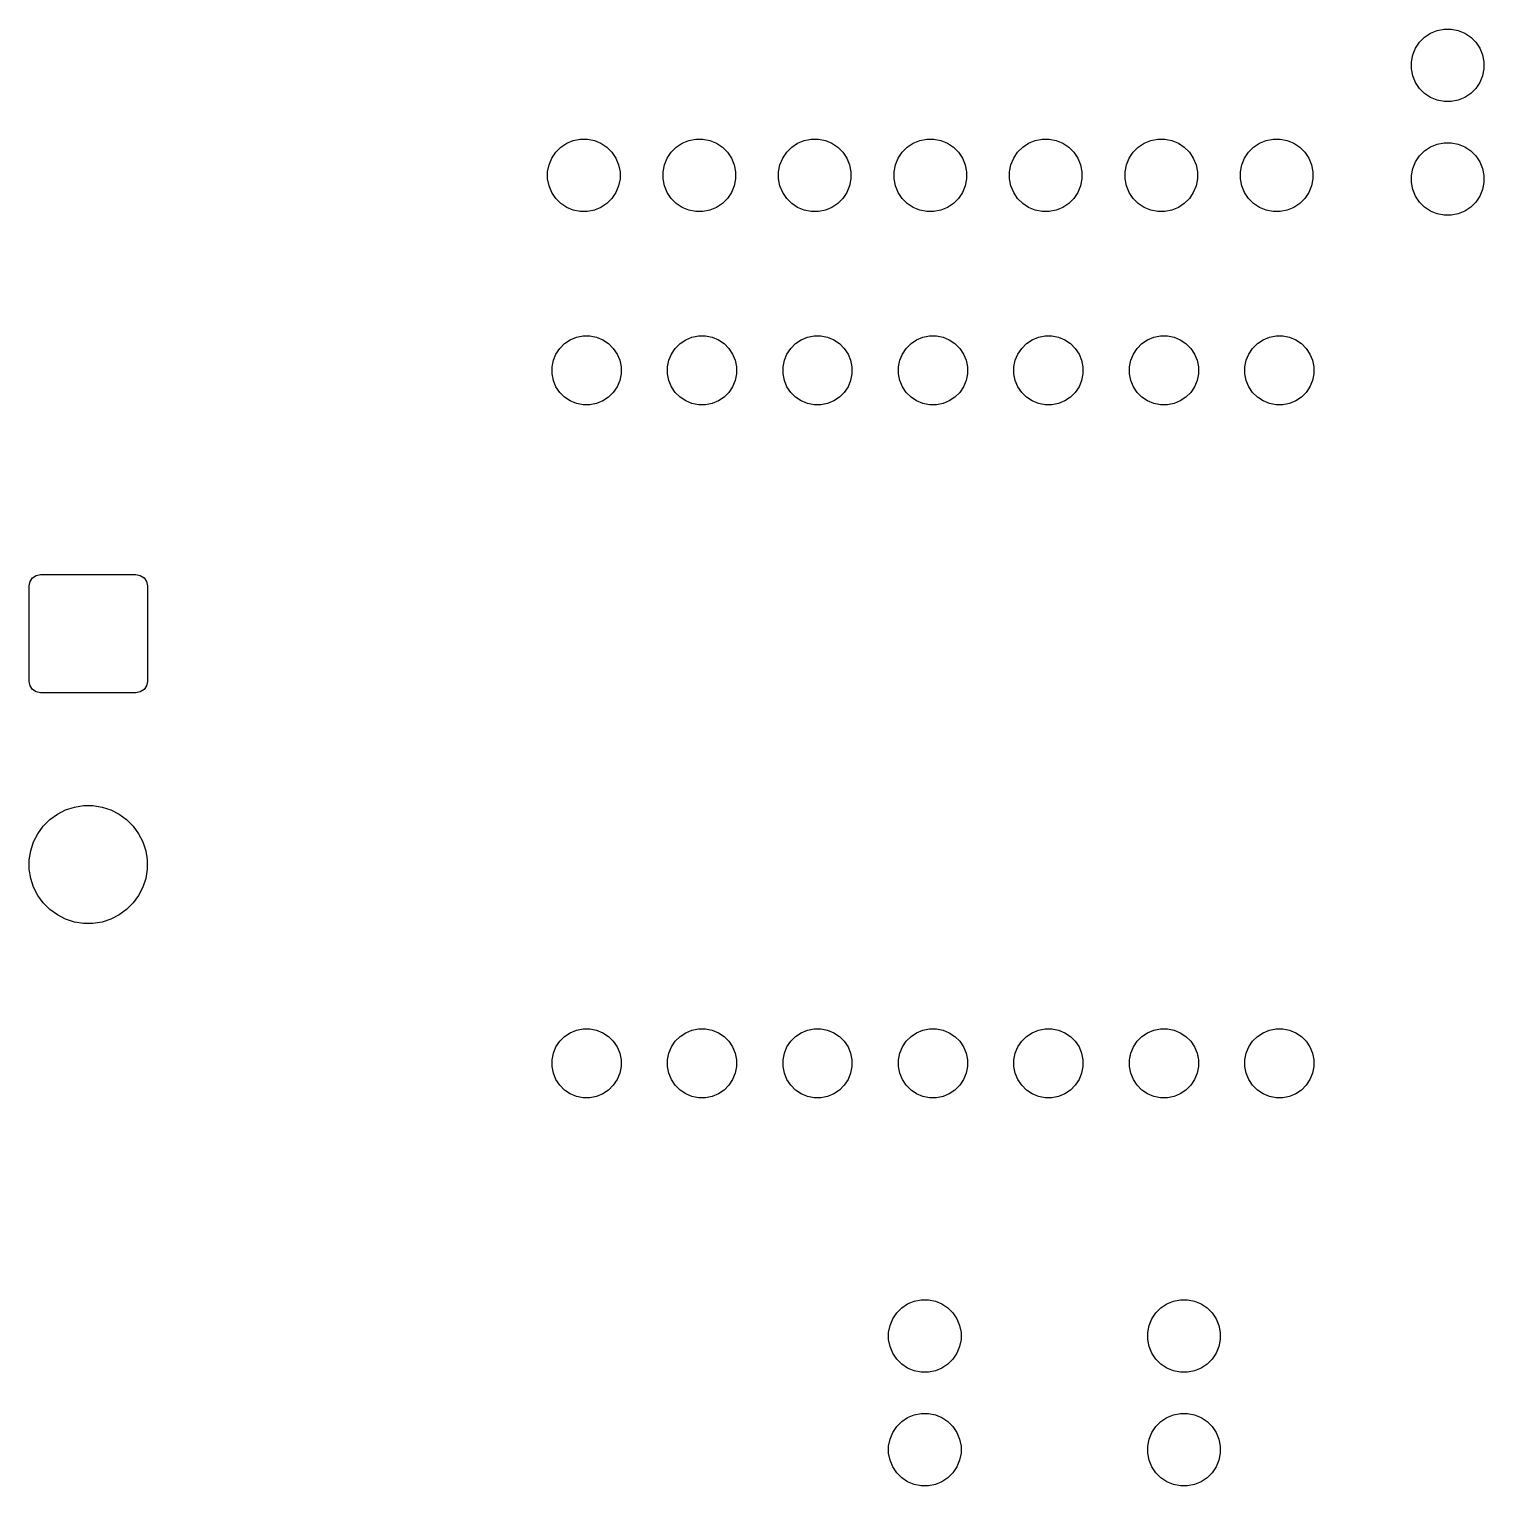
# Model space of a CAD drawing. Header units: millimetres. Extents: x 73 to 105, y -102.4 to -34.9.
# Drawn here: x 73.05 to 105.05, y -102.36 to -70.31 of the extents above; entities that cross this region are included whole.
import ezdxf

# ---------------------------------------------------------------- set-up
doc = ezdxf.new("R2010")
doc.units = ezdxf.units.MM
doc.layers.add('BLACK', color=7, linetype='CONTINUOUS')

msp = doc.modelspace()

# ---------------------------------------------------------------- linework, layer by layer
at = {"layer": 'BLACK', "linetype": 'CONTINUOUS'}
for p, q in [((103.631592, -70.602485), (103.742485, -70.491592)), ((103.742485, -70.491592), (103.872883, -70.404463)), ((103.872883, -70.404463), (104.017772, -70.344448)), ((104.017772, -70.344448), (104.171586, -70.313852)), ((104.171586, -70.313852), (104.328414, -70.313852)), ((104.328414, -70.313852), (104.482228, -70.344448)), ((104.482228, -70.344448), (104.627117, -70.404463)), ((104.627117, -70.404463), (104.757515, -70.491592)), ((104.757515, -70.491592), (104.868408, -70.602485)), ((103.484448, -70.877772), (103.544463, -70.732883)), ((103.544463, -70.732883), (103.631592, -70.602485)), ((104.868408, -70.602485), (104.955537, -70.732883)), ((104.955537, -70.732883), (105.015552, -70.877772)), ((103.453852, -71.031586), (103.484448, -70.877772)), ((103.453852, -71.188414), (103.453852, -71.031586)), ((105.015552, -70.877772), (105.046148, -71.031586)), ((105.046148, -71.031586), (105.046148, -71.188414)), ((103.484448, -71.342228), (103.453852, -71.188414)), ((103.544463, -71.487117), (103.484448, -71.342228)), ((105.015552, -71.342228), (104.955537, -71.487117)), ((105.046148, -71.188414), (105.015552, -71.342228)), ((103.631592, -71.617515), (103.544463, -71.487117)), ((103.742485, -71.728408), (103.631592, -71.617515)), ((103.872883, -71.815537), (103.742485, -71.728408)), ((104.757515, -71.728408), (104.627117, -71.815537)), ((104.868408, -71.617515), (104.757515, -71.728408)), ((104.955537, -71.487117), (104.868408, -71.617515)), ((104.017772, -71.875552), (103.872883, -71.815537)), ((104.171586, -71.906148), (104.017772, -71.875552)), ((104.328414, -71.906148), (104.171586, -71.906148)), ((104.482228, -71.875552), (104.328414, -71.906148)), ((104.627117, -71.815537), (104.482228, -71.875552)), ((85.017772, -72.764448), (85.171586, -72.733852)), ((85.171586, -72.733852), (85.328414, -72.733852)), ((85.328414, -72.733852), (85.482228, -72.764448)), ((87.557772, -72.764448), (87.711586, -72.733852)), ((87.711586, -72.733852), (87.868414, -72.733852)), ((87.868414, -72.733852), (88.022228, -72.764448)), ((90.097772, -72.764448), (90.251586, -72.733852)), ((90.251586, -72.733852), (90.408414, -72.733852)), ((90.408414, -72.733852), (90.562228, -72.764448)), ((92.637772, -72.764448), (92.791586, -72.733852)), ((92.791586, -72.733852), (92.948414, -72.733852)), ((92.948414, -72.733852), (93.102228, -72.764448)), ((95.177772, -72.764448), (95.331586, -72.733852)), ((95.331586, -72.733852), (95.488414, -72.733852)), ((95.488414, -72.733852), (95.642228, -72.764448)), ((97.717772, -72.764448), (97.871586, -72.733852)), ((97.871586, -72.733852), (98.028414, -72.733852)), ((98.028414, -72.733852), (98.182228, -72.764448)), ((100.257772, -72.764448), (100.411586, -72.733852)), ((100.411586, -72.733852), (100.568414, -72.733852)), ((100.568414, -72.733852), (100.722228, -72.764448)), ((84.544463, -73.152883), (84.631592, -73.022485)), ((84.631592, -73.022485), (84.742485, -72.911592)), ((84.742485, -72.911592), (84.872883, -72.824463)), ((84.872883, -72.824463), (85.017772, -72.764448)), ((85.482228, -72.764448), (85.627117, -72.824463)), ((85.627117, -72.824463), (85.757515, -72.911592)), ((85.757515, -72.911592), (85.868408, -73.022485)), ((85.868408, -73.022485), (85.955537, -73.152883)), ((87.084463, -73.152883), (87.171592, -73.022485)), ((87.171592, -73.022485), (87.282485, -72.911592)), ((87.282485, -72.911592), (87.412883, -72.824463)), ((87.412883, -72.824463), (87.557772, -72.764448)), ((88.022228, -72.764448), (88.167117, -72.824463)), ((88.167117, -72.824463), (88.297515, -72.911592)), ((88.297515, -72.911592), (88.408408, -73.022485)), ((88.408408, -73.022485), (88.495537, -73.152883)), ((89.624463, -73.152883), (89.711592, -73.022485)), ((89.711592, -73.022485), (89.822485, -72.911592)), ((89.822485, -72.911592), (89.952883, -72.824463)), ((89.952883, -72.824463), (90.097772, -72.764448)), ((90.562228, -72.764448), (90.707117, -72.824463)), ((90.707117, -72.824463), (90.837515, -72.911592)), ((90.837515, -72.911592), (90.948408, -73.022485)), ((90.948408, -73.022485), (91.035537, -73.152883)), ((92.164463, -73.152883), (92.251592, -73.022485)), ((92.251592, -73.022485), (92.362485, -72.911592)), ((92.362485, -72.911592), (92.492883, -72.824463)), ((92.492883, -72.824463), (92.637772, -72.764448)), ((93.102228, -72.764448), (93.247117, -72.824463)), ((93.247117, -72.824463), (93.377515, -72.911592)), ((93.377515, -72.911592), (93.488408, -73.022485)), ((93.488408, -73.022485), (93.575537, -73.152883)), ((94.704463, -73.152883), (94.791592, -73.022485)), ((94.791592, -73.022485), (94.902485, -72.911592)), ((94.902485, -72.911592), (95.032883, -72.824463)), ((95.032883, -72.824463), (95.177772, -72.764448)), ((95.642228, -72.764448), (95.787117, -72.824463)), ((95.787117, -72.824463), (95.917515, -72.911592)), ((95.917515, -72.911592), (96.028408, -73.022485)), ((96.028408, -73.022485), (96.115537, -73.152883)), ((97.244463, -73.152883), (97.331592, -73.022485)), ((97.331592, -73.022485), (97.442485, -72.911592)), ((97.442485, -72.911592), (97.572883, -72.824463)), ((97.572883, -72.824463), (97.717772, -72.764448)), ((98.182228, -72.764448), (98.327117, -72.824463)), ((98.327117, -72.824463), (98.457515, -72.911592)), ((98.457515, -72.911592), (98.568408, -73.022485)), ((98.568408, -73.022485), (98.655537, -73.152883)), ((99.784463, -73.152883), (99.871592, -73.022485)), ((99.871592, -73.022485), (99.982485, -72.911592)), ((99.982485, -72.911592), (100.112883, -72.824463)), ((100.112883, -72.824463), (100.257772, -72.764448)), ((100.722228, -72.764448), (100.867117, -72.824463)), ((100.867117, -72.824463), (100.997515, -72.911592)), ((100.997515, -72.911592), (101.108408, -73.022485)), ((101.108408, -73.022485), (101.195537, -73.152883)), ((103.631592, -73.102485), (103.742485, -72.991592)), ((103.742485, -72.991592), (103.872883, -72.904463)), ((103.872883, -72.904463), (104.017772, -72.844448)), ((104.017772, -72.844448), (104.171586, -72.813852)), ((104.171586, -72.813852), (104.328414, -72.813852)), ((104.328414, -72.813852), (104.482228, -72.844448)), ((104.482228, -72.844448), (104.627117, -72.904463)), ((104.627117, -72.904463), (104.757515, -72.991592)), ((104.757515, -72.991592), (104.868408, -73.102485)), ((84.453852, -73.451586), (84.484448, -73.297772)), ((84.484448, -73.297772), (84.544463, -73.152883)), ((85.955537, -73.152883), (86.015552, -73.297772)), ((86.015552, -73.297772), (86.046148, -73.451586)), ((86.993852, -73.451586), (87.024448, -73.297772)), ((87.024448, -73.297772), (87.084463, -73.152883)), ((88.495537, -73.152883), (88.555552, -73.297772)), ((88.555552, -73.297772), (88.586148, -73.451586)), ((89.533852, -73.451586), (89.564448, -73.297772)), ((89.564448, -73.297772), (89.624463, -73.152883)), ((91.035537, -73.152883), (91.095552, -73.297772)), ((91.095552, -73.297772), (91.126148, -73.451586)), ((92.073852, -73.451586), (92.104448, -73.297772)), ((92.104448, -73.297772), (92.164463, -73.152883)), ((93.575537, -73.152883), (93.635552, -73.297772)), ((93.635552, -73.297772), (93.666148, -73.451586)), ((94.613852, -73.451586), (94.644448, -73.297772)), ((94.644448, -73.297772), (94.704463, -73.152883)), ((96.115537, -73.152883), (96.175552, -73.297772)), ((96.175552, -73.297772), (96.206148, -73.451586)), ((97.153852, -73.451586), (97.184448, -73.297772)), ((97.184448, -73.297772), (97.244463, -73.152883)), ((98.655537, -73.152883), (98.715552, -73.297772)), ((98.715552, -73.297772), (98.746148, -73.451586)), ((99.693852, -73.451586), (99.724448, -73.297772)), ((99.724448, -73.297772), (99.784463, -73.152883)), ((101.195537, -73.152883), (101.255552, -73.297772)), ((101.255552, -73.297772), (101.286148, -73.451586)), ((103.484448, -73.377772), (103.544463, -73.232883)), ((103.544463, -73.232883), (103.631592, -73.102485)), ((104.868408, -73.102485), (104.955537, -73.232883)), ((104.955537, -73.232883), (105.015552, -73.377772)), ((84.453852, -73.608414), (84.453852, -73.451586)), ((84.484448, -73.762228), (84.453852, -73.608414)), ((86.046148, -73.608414), (86.015552, -73.762228)), ((86.046148, -73.451586), (86.046148, -73.608414)), ((86.993852, -73.608414), (86.993852, -73.451586)), ((87.024448, -73.762228), (86.993852, -73.608414)), ((88.586148, -73.608414), (88.555552, -73.762228)), ((88.586148, -73.451586), (88.586148, -73.608414)), ((89.533852, -73.608414), (89.533852, -73.451586)), ((89.564448, -73.762228), (89.533852, -73.608414)), ((91.126148, -73.608414), (91.095552, -73.762228)), ((91.126148, -73.451586), (91.126148, -73.608414)), ((92.073852, -73.608414), (92.073852, -73.451586)), ((92.104448, -73.762228), (92.073852, -73.608414)), ((93.666148, -73.608414), (93.635552, -73.762228)), ((93.666148, -73.451586), (93.666148, -73.608414)), ((94.613852, -73.608414), (94.613852, -73.451586)), ((94.644448, -73.762228), (94.613852, -73.608414)), ((96.206148, -73.608414), (96.175552, -73.762228)), ((96.206148, -73.451586), (96.206148, -73.608414)), ((97.153852, -73.608414), (97.153852, -73.451586)), ((97.184448, -73.762228), (97.153852, -73.608414)), ((98.746148, -73.608414), (98.715552, -73.762228)), ((98.746148, -73.451586), (98.746148, -73.608414)), ((99.693852, -73.608414), (99.693852, -73.451586)), ((99.724448, -73.762228), (99.693852, -73.608414)), ((101.286148, -73.608414), (101.255552, -73.762228)), ((101.286148, -73.451586), (101.286148, -73.608414)), ((103.453852, -73.531586), (103.484448, -73.377772)), ((103.453852, -73.688414), (103.453852, -73.531586)), ((103.484448, -73.842228), (103.453852, -73.688414)), ((105.015552, -73.377772), (105.046148, -73.531586)), ((105.046148, -73.688414), (105.015552, -73.842228)), ((105.046148, -73.531586), (105.046148, -73.688414)), ((84.544463, -73.907117), (84.484448, -73.762228)), ((84.631592, -74.037515), (84.544463, -73.907117)), ((85.955537, -73.907117), (85.868408, -74.037515)), ((86.015552, -73.762228), (85.955537, -73.907117)), ((87.084463, -73.907117), (87.024448, -73.762228)), ((87.171592, -74.037515), (87.084463, -73.907117)), ((88.495537, -73.907117), (88.408408, -74.037515)), ((88.555552, -73.762228), (88.495537, -73.907117)), ((89.624463, -73.907117), (89.564448, -73.762228)), ((89.711592, -74.037515), (89.624463, -73.907117)), ((91.035537, -73.907117), (90.948408, -74.037515)), ((91.095552, -73.762228), (91.035537, -73.907117)), ((92.164463, -73.907117), (92.104448, -73.762228)), ((92.251592, -74.037515), (92.164463, -73.907117)), ((93.575537, -73.907117), (93.488408, -74.037515)), ((93.635552, -73.762228), (93.575537, -73.907117)), ((94.704463, -73.907117), (94.644448, -73.762228)), ((94.791592, -74.037515), (94.704463, -73.907117)), ((96.115537, -73.907117), (96.028408, -74.037515)), ((96.175552, -73.762228), (96.115537, -73.907117)), ((97.244463, -73.907117), (97.184448, -73.762228)), ((97.331592, -74.037515), (97.244463, -73.907117)), ((98.655537, -73.907117), (98.568408, -74.037515)), ((98.715552, -73.762228), (98.655537, -73.907117)), ((99.784463, -73.907117), (99.724448, -73.762228)), ((99.871592, -74.037515), (99.784463, -73.907117)), ((101.195537, -73.907117), (101.108408, -74.037515)), ((101.255552, -73.762228), (101.195537, -73.907117)), ((103.544463, -73.987117), (103.484448, -73.842228)), ((103.631592, -74.117515), (103.544463, -73.987117)), ((104.955537, -73.987117), (104.868408, -74.117515)), ((105.015552, -73.842228), (104.955537, -73.987117)), ((84.742485, -74.148408), (84.631592, -74.037515)), ((84.872883, -74.235537), (84.742485, -74.148408)), ((85.017772, -74.295552), (84.872883, -74.235537)), ((85.171586, -74.326148), (85.017772, -74.295552)), ((85.328414, -74.326148), (85.171586, -74.326148)), ((85.482228, -74.295552), (85.328414, -74.326148)), ((85.627117, -74.235537), (85.482228, -74.295552)), ((85.757515, -74.148408), (85.627117, -74.235537)), ((85.868408, -74.037515), (85.757515, -74.148408)), ((87.282485, -74.148408), (87.171592, -74.037515)), ((87.412883, -74.235537), (87.282485, -74.148408)), ((87.557772, -74.295552), (87.412883, -74.235537)), ((87.711586, -74.326148), (87.557772, -74.295552)), ((87.868414, -74.326148), (87.711586, -74.326148)), ((88.022228, -74.295552), (87.868414, -74.326148)), ((88.167117, -74.235537), (88.022228, -74.295552)), ((88.297515, -74.148408), (88.167117, -74.235537)), ((88.408408, -74.037515), (88.297515, -74.148408)), ((89.822485, -74.148408), (89.711592, -74.037515)), ((89.952883, -74.235537), (89.822485, -74.148408)), ((90.097772, -74.295552), (89.952883, -74.235537)), ((90.251586, -74.326148), (90.097772, -74.295552)), ((90.408414, -74.326148), (90.251586, -74.326148)), ((90.562228, -74.295552), (90.408414, -74.326148)), ((90.707117, -74.235537), (90.562228, -74.295552)), ((90.837515, -74.148408), (90.707117, -74.235537)), ((90.948408, -74.037515), (90.837515, -74.148408)), ((92.362485, -74.148408), (92.251592, -74.037515)), ((92.492883, -74.235537), (92.362485, -74.148408)), ((92.637772, -74.295552), (92.492883, -74.235537)), ((92.791586, -74.326148), (92.637772, -74.295552)), ((92.948414, -74.326148), (92.791586, -74.326148)), ((93.102228, -74.295552), (92.948414, -74.326148)), ((93.247117, -74.235537), (93.102228, -74.295552)), ((93.377515, -74.148408), (93.247117, -74.235537)), ((93.488408, -74.037515), (93.377515, -74.148408)), ((94.902485, -74.148408), (94.791592, -74.037515)), ((95.032883, -74.235537), (94.902485, -74.148408)), ((95.177772, -74.295552), (95.032883, -74.235537)), ((95.331586, -74.326148), (95.177772, -74.295552)), ((95.488414, -74.326148), (95.331586, -74.326148)), ((95.642228, -74.295552), (95.488414, -74.326148)), ((95.787117, -74.235537), (95.642228, -74.295552)), ((95.917515, -74.148408), (95.787117, -74.235537)), ((96.028408, -74.037515), (95.917515, -74.148408)), ((97.442485, -74.148408), (97.331592, -74.037515)), ((97.572883, -74.235537), (97.442485, -74.148408)), ((97.717772, -74.295552), (97.572883, -74.235537)), ((97.871586, -74.326148), (97.717772, -74.295552)), ((98.028414, -74.326148), (97.871586, -74.326148)), ((98.182228, -74.295552), (98.028414, -74.326148)), ((98.327117, -74.235537), (98.182228, -74.295552)), ((98.457515, -74.148408), (98.327117, -74.235537)), ((98.568408, -74.037515), (98.457515, -74.148408)), ((99.982485, -74.148408), (99.871592, -74.037515)), ((100.112883, -74.235537), (99.982485, -74.148408)), ((100.257772, -74.295552), (100.112883, -74.235537)), ((100.411586, -74.326148), (100.257772, -74.295552)), ((100.568414, -74.326148), (100.411586, -74.326148)), ((100.722228, -74.295552), (100.568414, -74.326148)), ((100.867117, -74.235537), (100.722228, -74.295552)), ((100.997515, -74.148408), (100.867117, -74.235537)), ((101.108408, -74.037515), (100.997515, -74.148408)), ((103.742485, -74.228408), (103.631592, -74.117515)), ((103.872883, -74.315537), (103.742485, -74.228408)), ((104.017772, -74.375552), (103.872883, -74.315537)), ((104.627117, -74.315537), (104.482228, -74.375552)), ((104.757515, -74.228408), (104.627117, -74.315537)), ((104.868408, -74.117515), (104.757515, -74.228408)), ((104.171586, -74.406148), (104.017772, -74.375552)), ((104.328414, -74.406148), (104.171586, -74.406148)), ((104.482228, -74.375552), (104.328414, -74.406148)), ((84.826592, -77.230966), (84.950796, -77.147976)), ((84.950796, -77.147976), (85.088803, -77.090811)), ((85.088803, -77.090811), (85.235311, -77.061669)), ((85.235311, -77.061669), (85.384689, -77.061669)), ((85.384689, -77.061669), (85.531197, -77.090811)), ((85.531197, -77.090811), (85.669204, -77.147976)), ((85.669204, -77.147976), (85.793408, -77.230966)), ((87.366592, -77.230966), (87.490796, -77.147976)), ((87.490796, -77.147976), (87.628803, -77.090811)), ((87.628803, -77.090811), (87.775311, -77.061669)), ((87.775311, -77.061669), (87.924689, -77.061669)), ((87.924689, -77.061669), (88.071197, -77.090811)), ((88.071197, -77.090811), (88.209204, -77.147976)), ((88.209204, -77.147976), (88.333408, -77.230966)), ((89.906592, -77.230966), (90.030796, -77.147976)), ((90.030796, -77.147976), (90.168803, -77.090811)), ((90.168803, -77.090811), (90.315311, -77.061669)), ((90.315311, -77.061669), (90.464689, -77.061669)), ((90.464689, -77.061669), (90.611197, -77.090811)), ((90.611197, -77.090811), (90.749204, -77.147976)), ((90.749204, -77.147976), (90.873408, -77.230966)), ((92.446592, -77.230966), (92.570796, -77.147976)), ((92.570796, -77.147976), (92.708803, -77.090811)), ((92.708803, -77.090811), (92.855311, -77.061669)), ((92.855311, -77.061669), (93.004689, -77.061669)), ((93.004689, -77.061669), (93.151197, -77.090811)), ((93.151197, -77.090811), (93.289204, -77.147976)), ((93.289204, -77.147976), (93.413408, -77.230966)), ((94.986592, -77.230966), (95.110796, -77.147976)), ((95.110796, -77.147976), (95.248803, -77.090811)), ((95.248803, -77.090811), (95.395311, -77.061669)), ((95.395311, -77.061669), (95.544689, -77.061669)), ((95.544689, -77.061669), (95.691197, -77.090811)), ((95.691197, -77.090811), (95.829204, -77.147976)), ((95.829204, -77.147976), (95.953408, -77.230966)), ((97.526592, -77.230966), (97.650796, -77.147976)), ((97.650796, -77.147976), (97.788803, -77.090811)), ((97.788803, -77.090811), (97.935311, -77.061669)), ((97.935311, -77.061669), (98.084689, -77.061669)), ((98.084689, -77.061669), (98.231197, -77.090811)), ((98.231197, -77.090811), (98.369204, -77.147976)), ((98.369204, -77.147976), (98.493408, -77.230966)), ((100.066592, -77.230966), (100.190796, -77.147976)), ((100.190796, -77.147976), (100.328803, -77.090811)), ((100.328803, -77.090811), (100.475311, -77.061669)), ((100.475311, -77.061669), (100.624689, -77.061669)), ((100.624689, -77.061669), (100.771197, -77.090811)), ((100.771197, -77.090811), (100.909204, -77.147976)), ((100.909204, -77.147976), (101.033408, -77.230966)), ((84.580811, -77.598803), (84.637976, -77.460796)), ((84.637976, -77.460796), (84.720966, -77.336592)), ((84.720966, -77.336592), (84.826592, -77.230966)), ((85.793408, -77.230966), (85.899034, -77.336592)), ((85.899034, -77.336592), (85.982024, -77.460796)), ((85.982024, -77.460796), (86.039189, -77.598803)), ((87.120811, -77.598803), (87.177976, -77.460796)), ((87.177976, -77.460796), (87.260966, -77.336592)), ((87.260966, -77.336592), (87.366592, -77.230966)), ((88.333408, -77.230966), (88.439034, -77.336592)), ((88.439034, -77.336592), (88.522024, -77.460796)), ((88.522024, -77.460796), (88.579189, -77.598803)), ((89.660811, -77.598803), (89.717976, -77.460796)), ((89.717976, -77.460796), (89.800966, -77.336592)), ((89.800966, -77.336592), (89.906592, -77.230966)), ((90.873408, -77.230966), (90.979034, -77.336592)), ((90.979034, -77.336592), (91.062024, -77.460796)), ((91.062024, -77.460796), (91.119189, -77.598803)), ((92.200811, -77.598803), (92.257976, -77.460796)), ((92.257976, -77.460796), (92.340966, -77.336592)), ((92.340966, -77.336592), (92.446592, -77.230966)), ((93.413408, -77.230966), (93.519034, -77.336592)), ((93.519034, -77.336592), (93.602024, -77.460796)), ((93.602024, -77.460796), (93.659189, -77.598803)), ((94.740811, -77.598803), (94.797976, -77.460796)), ((94.797976, -77.460796), (94.880966, -77.336592)), ((94.880966, -77.336592), (94.986592, -77.230966)), ((95.953408, -77.230966), (96.059034, -77.336592)), ((96.059034, -77.336592), (96.142024, -77.460796)), ((96.142024, -77.460796), (96.199189, -77.598803)), ((97.280811, -77.598803), (97.337976, -77.460796)), ((97.337976, -77.460796), (97.420966, -77.336592)), ((97.420966, -77.336592), (97.526592, -77.230966)), ((98.493408, -77.230966), (98.599034, -77.336592)), ((98.599034, -77.336592), (98.682024, -77.460796)), ((98.682024, -77.460796), (98.739189, -77.598803)), ((99.820811, -77.598803), (99.877976, -77.460796)), ((99.877976, -77.460796), (99.960966, -77.336592)), ((99.960966, -77.336592), (100.066592, -77.230966)), ((101.033408, -77.230966), (101.139034, -77.336592)), ((101.139034, -77.336592), (101.222024, -77.460796)), ((101.222024, -77.460796), (101.279189, -77.598803)), ((84.551669, -77.745311), (84.580811, -77.598803)), ((84.551669, -77.894689), (84.551669, -77.745311)), ((86.039189, -77.598803), (86.068331, -77.745311)), ((86.068331, -77.745311), (86.068331, -77.894689)), ((87.091669, -77.745311), (87.120811, -77.598803)), ((87.091669, -77.894689), (87.091669, -77.745311)), ((88.579189, -77.598803), (88.608331, -77.745311)), ((88.608331, -77.745311), (88.608331, -77.894689)), ((89.631669, -77.745311), (89.660811, -77.598803)), ((89.631669, -77.894689), (89.631669, -77.745311)), ((91.119189, -77.598803), (91.148331, -77.745311)), ((91.148331, -77.745311), (91.148331, -77.894689)), ((92.171669, -77.745311), (92.200811, -77.598803)), ((92.171669, -77.894689), (92.171669, -77.745311)), ((93.659189, -77.598803), (93.688331, -77.745311)), ((93.688331, -77.745311), (93.688331, -77.894689)), ((94.711669, -77.745311), (94.740811, -77.598803)), ((94.711669, -77.894689), (94.711669, -77.745311)), ((96.199189, -77.598803), (96.228331, -77.745311)), ((96.228331, -77.745311), (96.228331, -77.894689)), ((97.251669, -77.745311), (97.280811, -77.598803)), ((97.251669, -77.894689), (97.251669, -77.745311)), ((98.739189, -77.598803), (98.768331, -77.745311)), ((98.768331, -77.745311), (98.768331, -77.894689)), ((99.791669, -77.745311), (99.820811, -77.598803)), ((99.791669, -77.894689), (99.791669, -77.745311)), ((101.279189, -77.598803), (101.308331, -77.745311)), ((101.308331, -77.745311), (101.308331, -77.894689)), ((84.580811, -78.041197), (84.551669, -77.894689)), ((84.637976, -78.179204), (84.580811, -78.041197)), ((84.720966, -78.303408), (84.637976, -78.179204)), ((85.982024, -78.179204), (85.899034, -78.303408)), ((86.039189, -78.041197), (85.982024, -78.179204)), ((86.068331, -77.894689), (86.039189, -78.041197)), ((87.120811, -78.041197), (87.091669, -77.894689)), ((87.177976, -78.179204), (87.120811, -78.041197)), ((87.260966, -78.303408), (87.177976, -78.179204)), ((88.522024, -78.179204), (88.439034, -78.303408)), ((88.579189, -78.041197), (88.522024, -78.179204)), ((88.608331, -77.894689), (88.579189, -78.041197)), ((89.660811, -78.041197), (89.631669, -77.894689)), ((89.717976, -78.179204), (89.660811, -78.041197)), ((89.800966, -78.303408), (89.717976, -78.179204)), ((91.062024, -78.179204), (90.979034, -78.303408)), ((91.119189, -78.041197), (91.062024, -78.179204)), ((91.148331, -77.894689), (91.119189, -78.041197)), ((92.200811, -78.041197), (92.171669, -77.894689)), ((92.257976, -78.179204), (92.200811, -78.041197)), ((92.340966, -78.303408), (92.257976, -78.179204)), ((93.602024, -78.179204), (93.519034, -78.303408)), ((93.659189, -78.041197), (93.602024, -78.179204)), ((93.688331, -77.894689), (93.659189, -78.041197)), ((94.740811, -78.041197), (94.711669, -77.894689)), ((94.797976, -78.179204), (94.740811, -78.041197)), ((94.880966, -78.303408), (94.797976, -78.179204)), ((96.142024, -78.179204), (96.059034, -78.303408)), ((96.199189, -78.041197), (96.142024, -78.179204)), ((96.228331, -77.894689), (96.199189, -78.041197)), ((97.280811, -78.041197), (97.251669, -77.894689)), ((97.337976, -78.179204), (97.280811, -78.041197)), ((97.420966, -78.303408), (97.337976, -78.179204)), ((98.682024, -78.179204), (98.599034, -78.303408)), ((98.739189, -78.041197), (98.682024, -78.179204)), ((98.768331, -77.894689), (98.739189, -78.041197)), ((99.820811, -78.041197), (99.791669, -77.894689)), ((99.877976, -78.179204), (99.820811, -78.041197)), ((99.960966, -78.303408), (99.877976, -78.179204)), ((101.222024, -78.179204), (101.139034, -78.303408)), ((101.279189, -78.041197), (101.222024, -78.179204)), ((101.308331, -77.894689), (101.279189, -78.041197)), ((84.826592, -78.409034), (84.720966, -78.303408)), ((84.950796, -78.492024), (84.826592, -78.409034)), ((85.088803, -78.549189), (84.950796, -78.492024)), ((85.669204, -78.492024), (85.531197, -78.549189)), ((85.793408, -78.409034), (85.669204, -78.492024)), ((85.899034, -78.303408), (85.793408, -78.409034)), ((87.366592, -78.409034), (87.260966, -78.303408)), ((87.490796, -78.492024), (87.366592, -78.409034)), ((87.628803, -78.549189), (87.490796, -78.492024)), ((88.209204, -78.492024), (88.071197, -78.549189)), ((88.333408, -78.409034), (88.209204, -78.492024)), ((88.439034, -78.303408), (88.333408, -78.409034)), ((89.906592, -78.409034), (89.800966, -78.303408)), ((90.030796, -78.492024), (89.906592, -78.409034)), ((90.168803, -78.549189), (90.030796, -78.492024)), ((90.749204, -78.492024), (90.611197, -78.549189)), ((90.873408, -78.409034), (90.749204, -78.492024)), ((90.979034, -78.303408), (90.873408, -78.409034)), ((92.446592, -78.409034), (92.340966, -78.303408)), ((92.570796, -78.492024), (92.446592, -78.409034)), ((92.708803, -78.549189), (92.570796, -78.492024)), ((93.289204, -78.492024), (93.151197, -78.549189)), ((93.413408, -78.409034), (93.289204, -78.492024)), ((93.519034, -78.303408), (93.413408, -78.409034)), ((94.986592, -78.409034), (94.880966, -78.303408)), ((95.110796, -78.492024), (94.986592, -78.409034)), ((95.248803, -78.549189), (95.110796, -78.492024)), ((95.829204, -78.492024), (95.691197, -78.549189)), ((95.953408, -78.409034), (95.829204, -78.492024)), ((96.059034, -78.303408), (95.953408, -78.409034)), ((97.526592, -78.409034), (97.420966, -78.303408)), ((97.650796, -78.492024), (97.526592, -78.409034)), ((97.788803, -78.549189), (97.650796, -78.492024)), ((98.369204, -78.492024), (98.231197, -78.549189)), ((98.493408, -78.409034), (98.369204, -78.492024)), ((98.599034, -78.303408), (98.493408, -78.409034)), ((100.066592, -78.409034), (99.960966, -78.303408)), ((100.190796, -78.492024), (100.066592, -78.409034)), ((100.328803, -78.549189), (100.190796, -78.492024)), ((100.909204, -78.492024), (100.771197, -78.549189)), ((101.033408, -78.409034), (100.909204, -78.492024)), ((101.139034, -78.303408), (101.033408, -78.409034)), ((85.235311, -78.578331), (85.088803, -78.549189)), ((85.384689, -78.578331), (85.235311, -78.578331)), ((85.531197, -78.549189), (85.384689, -78.578331)), ((87.775311, -78.578331), (87.628803, -78.549189)), ((87.924689, -78.578331), (87.775311, -78.578331)), ((88.071197, -78.549189), (87.924689, -78.578331)), ((90.315311, -78.578331), (90.168803, -78.549189)), ((90.464689, -78.578331), (90.315311, -78.578331)), ((90.611197, -78.549189), (90.464689, -78.578331)), ((92.855311, -78.578331), (92.708803, -78.549189)), ((93.004689, -78.578331), (92.855311, -78.578331)), ((93.151197, -78.549189), (93.004689, -78.578331)), ((95.395311, -78.578331), (95.248803, -78.549189)), ((95.544689, -78.578331), (95.395311, -78.578331)), ((95.691197, -78.549189), (95.544689, -78.578331)), ((97.935311, -78.578331), (97.788803, -78.549189)), ((98.084689, -78.578331), (97.935311, -78.578331)), ((98.231197, -78.549189), (98.084689, -78.578331)), ((100.475311, -78.578331), (100.328803, -78.549189)), ((100.624689, -78.578331), (100.475311, -78.578331)), ((100.771197, -78.549189), (100.624689, -78.578331)), ((73.123223, -82.383223), (73.204329, -82.32903)), ((73.204329, -82.32903), (73.3, -82.31)), ((73.3, -82.31), (75.4, -82.31)), ((75.4, -82.31), (75.495671, -82.32903)), ((75.495671, -82.32903), (75.576777, -82.383223)), ((73.05, -82.56), (73.06903, -82.464329)), ((73.05, -84.66), (73.05, -82.56)), ((73.06903, -82.464329), (73.123223, -82.383223)), ((75.576777, -82.383223), (75.63097, -82.464329)), ((75.63097, -82.464329), (75.65, -82.56)), ((75.65, -82.56), (75.65, -84.66)), ((73.06903, -84.755671), (73.05, -84.66)), ((73.123223, -84.836777), (73.06903, -84.755671)), ((73.204329, -84.89097), (73.123223, -84.836777)), ((73.3, -84.91), (73.204329, -84.89097)), ((75.4, -84.91), (73.3, -84.91)), ((75.495671, -84.89097), (75.4, -84.91)), ((75.576777, -84.836777), (75.495671, -84.89097)), ((75.63097, -84.755671), (75.576777, -84.836777)), ((75.65, -84.66), (75.63097, -84.755671)), ((73.852512, -87.488957), (74.046521, -87.425919)), ((74.046521, -87.425919), (74.248003, -87.394007)), ((74.248003, -87.394007), (74.451997, -87.394007)), ((74.451997, -87.394007), (74.653479, -87.425919)), ((74.653479, -87.425919), (74.847488, -87.488957)), ((73.361472, -87.845718), (73.505718, -87.701472)), ((73.505718, -87.701472), (73.670752, -87.581568)), ((73.670752, -87.581568), (73.852512, -87.488957)), ((74.847488, -87.488957), (75.029248, -87.581568)), ((75.029248, -87.581568), (75.194282, -87.701472)), ((75.194282, -87.701472), (75.338528, -87.845718)), ((73.148957, -88.192512), (73.241568, -88.010752)), ((73.241568, -88.010752), (73.361472, -87.845718)), ((75.338528, -87.845718), (75.458432, -88.010752)), ((75.458432, -88.010752), (75.551043, -88.192512)), ((73.054007, -88.588003), (73.085919, -88.386521)), ((73.085919, -88.386521), (73.148957, -88.192512)), ((75.551043, -88.192512), (75.614081, -88.386521)), ((75.614081, -88.386521), (75.645993, -88.588003)), ((73.054007, -88.791997), (73.054007, -88.588003)), ((75.645993, -88.588003), (75.645993, -88.791997)), ((73.085919, -88.993479), (73.054007, -88.791997)), ((73.148957, -89.187488), (73.085919, -88.993479)), ((75.614081, -88.993479), (75.551043, -89.187488)), ((75.645993, -88.791997), (75.614081, -88.993479)), ((73.241568, -89.369248), (73.148957, -89.187488)), ((73.361472, -89.534282), (73.241568, -89.369248)), ((75.458432, -89.369248), (75.338528, -89.534282)), ((75.551043, -89.187488), (75.458432, -89.369248)), ((73.505718, -89.678528), (73.361472, -89.534282)), ((73.670752, -89.798432), (73.505718, -89.678528)), ((75.194282, -89.678528), (75.029248, -89.798432)), ((75.338528, -89.534282), (75.194282, -89.678528)), ((73.852512, -89.891043), (73.670752, -89.798432)), ((74.046521, -89.954081), (73.852512, -89.891043)), ((74.248003, -89.985993), (74.046521, -89.954081)), ((74.451997, -89.985993), (74.248003, -89.985993)), ((74.653479, -89.954081), (74.451997, -89.985993)), ((74.847488, -89.891043), (74.653479, -89.954081)), ((75.029248, -89.798432), (74.847488, -89.891043)), ((84.637976, -92.700796), (84.720966, -92.576592)), ((84.720966, -92.576592), (84.826592, -92.470966)), ((84.826592, -92.470966), (84.950796, -92.387976)), ((84.950796, -92.387976), (85.088803, -92.330811)), ((85.088803, -92.330811), (85.235311, -92.301669)), ((85.235311, -92.301669), (85.384689, -92.301669)), ((85.384689, -92.301669), (85.531197, -92.330811)), ((85.531197, -92.330811), (85.669204, -92.387976)), ((85.669204, -92.387976), (85.793408, -92.470966)), ((85.793408, -92.470966), (85.899034, -92.576592)), ((85.899034, -92.576592), (85.982024, -92.700796)), ((87.177976, -92.700796), (87.260966, -92.576592)), ((87.260966, -92.576592), (87.366592, -92.470966)), ((87.366592, -92.470966), (87.490796, -92.387976)), ((87.490796, -92.387976), (87.628803, -92.330811)), ((87.628803, -92.330811), (87.775311, -92.301669)), ((87.775311, -92.301669), (87.924689, -92.301669)), ((87.924689, -92.301669), (88.071197, -92.330811)), ((88.071197, -92.330811), (88.209204, -92.387976)), ((88.209204, -92.387976), (88.333408, -92.470966)), ((88.333408, -92.470966), (88.439034, -92.576592)), ((88.439034, -92.576592), (88.522024, -92.700796)), ((89.717976, -92.700796), (89.800966, -92.576592)), ((89.800966, -92.576592), (89.906592, -92.470966)), ((89.906592, -92.470966), (90.030796, -92.387976)), ((90.030796, -92.387976), (90.168803, -92.330811)), ((90.168803, -92.330811), (90.315311, -92.301669)), ((90.315311, -92.301669), (90.464689, -92.301669)), ((90.464689, -92.301669), (90.611197, -92.330811)), ((90.611197, -92.330811), (90.749204, -92.387976)), ((90.749204, -92.387976), (90.873408, -92.470966)), ((90.873408, -92.470966), (90.979034, -92.576592)), ((90.979034, -92.576592), (91.062024, -92.700796)), ((92.257976, -92.700796), (92.340966, -92.576592)), ((92.340966, -92.576592), (92.446592, -92.470966)), ((92.446592, -92.470966), (92.570796, -92.387976)), ((92.570796, -92.387976), (92.708803, -92.330811)), ((92.708803, -92.330811), (92.855311, -92.301669)), ((92.855311, -92.301669), (93.004689, -92.301669)), ((93.004689, -92.301669), (93.151197, -92.330811)), ((93.151197, -92.330811), (93.289204, -92.387976)), ((93.289204, -92.387976), (93.413408, -92.470966)), ((93.413408, -92.470966), (93.519034, -92.576592)), ((93.519034, -92.576592), (93.602024, -92.700796)), ((94.797976, -92.700796), (94.880966, -92.576592)), ((94.880966, -92.576592), (94.986592, -92.470966)), ((94.986592, -92.470966), (95.110796, -92.387976)), ((95.110796, -92.387976), (95.248803, -92.330811)), ((95.248803, -92.330811), (95.395311, -92.301669)), ((95.395311, -92.301669), (95.544689, -92.301669)), ((95.544689, -92.301669), (95.691197, -92.330811)), ((95.691197, -92.330811), (95.829204, -92.387976)), ((95.829204, -92.387976), (95.953408, -92.470966)), ((95.953408, -92.470966), (96.059034, -92.576592)), ((96.059034, -92.576592), (96.142024, -92.700796)), ((97.337976, -92.700796), (97.420966, -92.576592)), ((97.420966, -92.576592), (97.526592, -92.470966)), ((97.526592, -92.470966), (97.650796, -92.387976)), ((97.650796, -92.387976), (97.788803, -92.330811)), ((97.788803, -92.330811), (97.935311, -92.301669)), ((97.935311, -92.301669), (98.084689, -92.301669)), ((98.084689, -92.301669), (98.231197, -92.330811)), ((98.231197, -92.330811), (98.369204, -92.387976)), ((98.369204, -92.387976), (98.493408, -92.470966)), ((98.493408, -92.470966), (98.599034, -92.576592)), ((98.599034, -92.576592), (98.682024, -92.700796)), ((99.877976, -92.700796), (99.960966, -92.576592)), ((99.960966, -92.576592), (100.066592, -92.470966)), ((100.066592, -92.470966), (100.190796, -92.387976)), ((100.190796, -92.387976), (100.328803, -92.330811)), ((100.328803, -92.330811), (100.475311, -92.301669)), ((100.475311, -92.301669), (100.624689, -92.301669)), ((100.624689, -92.301669), (100.771197, -92.330811)), ((100.771197, -92.330811), (100.909204, -92.387976)), ((100.909204, -92.387976), (101.033408, -92.470966)), ((101.033408, -92.470966), (101.139034, -92.576592)), ((101.139034, -92.576592), (101.222024, -92.700796)), ((84.551669, -92.985311), (84.580811, -92.838803)), ((84.580811, -92.838803), (84.637976, -92.700796)), ((85.982024, -92.700796), (86.039189, -92.838803)), ((86.039189, -92.838803), (86.068331, -92.985311)), ((87.091669, -92.985311), (87.120811, -92.838803)), ((87.120811, -92.838803), (87.177976, -92.700796)), ((88.522024, -92.700796), (88.579189, -92.838803)), ((88.579189, -92.838803), (88.608331, -92.985311)), ((89.631669, -92.985311), (89.660811, -92.838803)), ((89.660811, -92.838803), (89.717976, -92.700796)), ((91.062024, -92.700796), (91.119189, -92.838803)), ((91.119189, -92.838803), (91.148331, -92.985311)), ((92.171669, -92.985311), (92.200811, -92.838803)), ((92.200811, -92.838803), (92.257976, -92.700796)), ((93.602024, -92.700796), (93.659189, -92.838803)), ((93.659189, -92.838803), (93.688331, -92.985311)), ((94.711669, -92.985311), (94.740811, -92.838803)), ((94.740811, -92.838803), (94.797976, -92.700796)), ((96.142024, -92.700796), (96.199189, -92.838803)), ((96.199189, -92.838803), (96.228331, -92.985311)), ((97.251669, -92.985311), (97.280811, -92.838803)), ((97.280811, -92.838803), (97.337976, -92.700796)), ((98.682024, -92.700796), (98.739189, -92.838803)), ((98.739189, -92.838803), (98.768331, -92.985311)), ((99.791669, -92.985311), (99.820811, -92.838803)), ((99.820811, -92.838803), (99.877976, -92.700796)), ((101.222024, -92.700796), (101.279189, -92.838803)), ((101.279189, -92.838803), (101.308331, -92.985311)), ((84.551669, -93.134689), (84.551669, -92.985311)), ((84.580811, -93.281197), (84.551669, -93.134689)), ((86.068331, -93.134689), (86.039189, -93.281197)), ((86.068331, -92.985311), (86.068331, -93.134689)), ((87.091669, -93.134689), (87.091669, -92.985311)), ((87.120811, -93.281197), (87.091669, -93.134689)), ((88.608331, -93.134689), (88.579189, -93.281197)), ((88.608331, -92.985311), (88.608331, -93.134689)), ((89.631669, -93.134689), (89.631669, -92.985311)), ((89.660811, -93.281197), (89.631669, -93.134689)), ((91.148331, -93.134689), (91.119189, -93.281197)), ((91.148331, -92.985311), (91.148331, -93.134689)), ((92.171669, -93.134689), (92.171669, -92.985311)), ((92.200811, -93.281197), (92.171669, -93.134689)), ((93.688331, -93.134689), (93.659189, -93.281197)), ((93.688331, -92.985311), (93.688331, -93.134689)), ((94.711669, -93.134689), (94.711669, -92.985311)), ((94.740811, -93.281197), (94.711669, -93.134689)), ((96.228331, -93.134689), (96.199189, -93.281197)), ((96.228331, -92.985311), (96.228331, -93.134689)), ((97.251669, -93.134689), (97.251669, -92.985311)), ((97.280811, -93.281197), (97.251669, -93.134689)), ((98.768331, -93.134689), (98.739189, -93.281197)), ((98.768331, -92.985311), (98.768331, -93.134689)), ((99.791669, -93.134689), (99.791669, -92.985311)), ((99.820811, -93.281197), (99.791669, -93.134689)), ((101.308331, -93.134689), (101.279189, -93.281197)), ((101.308331, -92.985311), (101.308331, -93.134689)), ((84.637976, -93.419204), (84.580811, -93.281197)), ((84.720966, -93.543408), (84.637976, -93.419204)), ((84.826592, -93.649034), (84.720966, -93.543408)), ((85.899034, -93.543408), (85.793408, -93.649034)), ((85.982024, -93.419204), (85.899034, -93.543408)), ((86.039189, -93.281197), (85.982024, -93.419204)), ((87.177976, -93.419204), (87.120811, -93.281197)), ((87.260966, -93.543408), (87.177976, -93.419204)), ((87.366592, -93.649034), (87.260966, -93.543408)), ((88.439034, -93.543408), (88.333408, -93.649034)), ((88.522024, -93.419204), (88.439034, -93.543408)), ((88.579189, -93.281197), (88.522024, -93.419204)), ((89.717976, -93.419204), (89.660811, -93.281197)), ((89.800966, -93.543408), (89.717976, -93.419204)), ((89.906592, -93.649034), (89.800966, -93.543408)), ((90.979034, -93.543408), (90.873408, -93.649034)), ((91.062024, -93.419204), (90.979034, -93.543408)), ((91.119189, -93.281197), (91.062024, -93.419204)), ((92.257976, -93.419204), (92.200811, -93.281197)), ((92.340966, -93.543408), (92.257976, -93.419204)), ((92.446592, -93.649034), (92.340966, -93.543408)), ((93.519034, -93.543408), (93.413408, -93.649034)), ((93.602024, -93.419204), (93.519034, -93.543408)), ((93.659189, -93.281197), (93.602024, -93.419204)), ((94.797976, -93.419204), (94.740811, -93.281197)), ((94.880966, -93.543408), (94.797976, -93.419204)), ((94.986592, -93.649034), (94.880966, -93.543408)), ((96.059034, -93.543408), (95.953408, -93.649034)), ((96.142024, -93.419204), (96.059034, -93.543408)), ((96.199189, -93.281197), (96.142024, -93.419204)), ((97.337976, -93.419204), (97.280811, -93.281197)), ((97.420966, -93.543408), (97.337976, -93.419204)), ((97.526592, -93.649034), (97.420966, -93.543408)), ((98.599034, -93.543408), (98.493408, -93.649034)), ((98.682024, -93.419204), (98.599034, -93.543408)), ((98.739189, -93.281197), (98.682024, -93.419204)), ((99.877976, -93.419204), (99.820811, -93.281197)), ((99.960966, -93.543408), (99.877976, -93.419204)), ((100.066592, -93.649034), (99.960966, -93.543408)), ((101.139034, -93.543408), (101.033408, -93.649034)), ((101.222024, -93.419204), (101.139034, -93.543408)), ((101.279189, -93.281197), (101.222024, -93.419204)), ((84.950796, -93.732024), (84.826592, -93.649034)), ((85.088803, -93.789189), (84.950796, -93.732024)), ((85.235311, -93.818331), (85.088803, -93.789189)), ((85.384689, -93.818331), (85.235311, -93.818331)), ((85.531197, -93.789189), (85.384689, -93.818331)), ((85.669204, -93.732024), (85.531197, -93.789189)), ((85.793408, -93.649034), (85.669204, -93.732024)), ((87.490796, -93.732024), (87.366592, -93.649034)), ((87.628803, -93.789189), (87.490796, -93.732024)), ((87.775311, -93.818331), (87.628803, -93.789189)), ((87.924689, -93.818331), (87.775311, -93.818331)), ((88.071197, -93.789189), (87.924689, -93.818331)), ((88.209204, -93.732024), (88.071197, -93.789189)), ((88.333408, -93.649034), (88.209204, -93.732024)), ((90.030796, -93.732024), (89.906592, -93.649034)), ((90.168803, -93.789189), (90.030796, -93.732024)), ((90.315311, -93.818331), (90.168803, -93.789189)), ((90.464689, -93.818331), (90.315311, -93.818331)), ((90.611197, -93.789189), (90.464689, -93.818331)), ((90.749204, -93.732024), (90.611197, -93.789189)), ((90.873408, -93.649034), (90.749204, -93.732024)), ((92.570796, -93.732024), (92.446592, -93.649034)), ((92.708803, -93.789189), (92.570796, -93.732024)), ((92.855311, -93.818331), (92.708803, -93.789189)), ((93.004689, -93.818331), (92.855311, -93.818331)), ((93.151197, -93.789189), (93.004689, -93.818331)), ((93.289204, -93.732024), (93.151197, -93.789189)), ((93.413408, -93.649034), (93.289204, -93.732024)), ((95.110796, -93.732024), (94.986592, -93.649034)), ((95.248803, -93.789189), (95.110796, -93.732024)), ((95.395311, -93.818331), (95.248803, -93.789189)), ((95.544689, -93.818331), (95.395311, -93.818331)), ((95.691197, -93.789189), (95.544689, -93.818331)), ((95.829204, -93.732024), (95.691197, -93.789189)), ((95.953408, -93.649034), (95.829204, -93.732024)), ((97.650796, -93.732024), (97.526592, -93.649034)), ((97.788803, -93.789189), (97.650796, -93.732024)), ((97.935311, -93.818331), (97.788803, -93.789189)), ((98.084689, -93.818331), (97.935311, -93.818331)), ((98.231197, -93.789189), (98.084689, -93.818331)), ((98.369204, -93.732024), (98.231197, -93.789189)), ((98.493408, -93.649034), (98.369204, -93.732024)), ((100.190796, -93.732024), (100.066592, -93.649034)), ((100.328803, -93.789189), (100.190796, -93.732024)), ((100.475311, -93.818331), (100.328803, -93.789189)), ((100.624689, -93.818331), (100.475311, -93.818331)), ((100.771197, -93.789189), (100.624689, -93.818331)), ((100.909204, -93.732024), (100.771197, -93.789189)), ((101.033408, -93.649034), (100.909204, -93.732024)), ((92.242485, -98.441592), (92.372883, -98.354463)), ((92.372883, -98.354463), (92.517772, -98.294448)), ((92.517772, -98.294448), (92.671586, -98.263852)), ((92.671586, -98.263852), (92.828414, -98.263852)), ((92.828414, -98.263852), (92.982228, -98.294448)), ((92.982228, -98.294448), (93.127117, -98.354463)), ((93.127117, -98.354463), (93.257515, -98.441592)), ((97.942485, -98.441592), (98.072883, -98.354463)), ((98.072883, -98.354463), (98.217772, -98.294448)), ((98.217772, -98.294448), (98.371586, -98.263852)), ((98.371586, -98.263852), (98.528414, -98.263852)), ((98.528414, -98.263852), (98.682228, -98.294448)), ((98.682228, -98.294448), (98.827117, -98.354463)), ((98.827117, -98.354463), (98.957515, -98.441592)), ((91.984448, -98.827772), (92.044463, -98.682883)), ((92.044463, -98.682883), (92.131592, -98.552485)), ((92.131592, -98.552485), (92.242485, -98.441592)), ((93.257515, -98.441592), (93.368408, -98.552485)), ((93.368408, -98.552485), (93.455537, -98.682883)), ((93.455537, -98.682883), (93.515552, -98.827772)), ((97.684448, -98.827772), (97.744463, -98.682883)), ((97.744463, -98.682883), (97.831592, -98.552485)), ((97.831592, -98.552485), (97.942485, -98.441592)), ((98.957515, -98.441592), (99.068408, -98.552485)), ((99.068408, -98.552485), (99.155537, -98.682883)), ((99.155537, -98.682883), (99.215552, -98.827772)), ((91.953852, -98.981586), (91.984448, -98.827772)), ((91.953852, -99.138414), (91.953852, -98.981586)), ((93.515552, -98.827772), (93.546148, -98.981586)), ((93.546148, -98.981586), (93.546148, -99.138414)), ((97.653852, -98.981586), (97.684448, -98.827772)), ((97.653852, -99.138414), (97.653852, -98.981586)), ((99.215552, -98.827772), (99.246148, -98.981586)), ((99.246148, -98.981586), (99.246148, -99.138414)), ((91.984448, -99.292228), (91.953852, -99.138414)), ((92.044463, -99.437117), (91.984448, -99.292228)), ((93.515552, -99.292228), (93.455537, -99.437117)), ((93.546148, -99.138414), (93.515552, -99.292228)), ((97.684448, -99.292228), (97.653852, -99.138414)), ((97.744463, -99.437117), (97.684448, -99.292228)), ((99.215552, -99.292228), (99.155537, -99.437117)), ((99.246148, -99.138414), (99.215552, -99.292228)), ((92.131592, -99.567515), (92.044463, -99.437117)), ((92.242485, -99.678408), (92.131592, -99.567515)), ((93.368408, -99.567515), (93.257515, -99.678408)), ((93.455537, -99.437117), (93.368408, -99.567515)), ((97.831592, -99.567515), (97.744463, -99.437117)), ((97.942485, -99.678408), (97.831592, -99.567515)), ((99.068408, -99.567515), (98.957515, -99.678408)), ((99.155537, -99.437117), (99.068408, -99.567515)), ((92.372883, -99.765537), (92.242485, -99.678408)), ((92.517772, -99.825552), (92.372883, -99.765537)), ((92.671586, -99.856148), (92.517772, -99.825552)), ((92.828414, -99.856148), (92.671586, -99.856148)), ((92.982228, -99.825552), (92.828414, -99.856148)), ((93.127117, -99.765537), (92.982228, -99.825552)), ((93.257515, -99.678408), (93.127117, -99.765537)), ((98.072883, -99.765537), (97.942485, -99.678408)), ((98.217772, -99.825552), (98.072883, -99.765537)), ((98.371586, -99.856148), (98.217772, -99.825552)), ((98.528414, -99.856148), (98.371586, -99.856148)), ((98.682228, -99.825552), (98.528414, -99.856148)), ((98.827117, -99.765537), (98.682228, -99.825552)), ((98.957515, -99.678408), (98.827117, -99.765537)), ((92.242485, -100.941592), (92.372883, -100.854463)), ((92.372883, -100.854463), (92.517772, -100.794448)), ((92.517772, -100.794448), (92.671586, -100.763852)), ((92.671586, -100.763852), (92.828414, -100.763852)), ((92.828414, -100.763852), (92.982228, -100.794448)), ((92.982228, -100.794448), (93.127117, -100.854463)), ((93.127117, -100.854463), (93.257515, -100.941592)), ((97.942485, -100.941592), (98.072883, -100.854463)), ((98.072883, -100.854463), (98.217772, -100.794448)), ((98.217772, -100.794448), (98.371586, -100.763852)), ((98.371586, -100.763852), (98.528414, -100.763852)), ((98.528414, -100.763852), (98.682228, -100.794448)), ((98.682228, -100.794448), (98.827117, -100.854463)), ((98.827117, -100.854463), (98.957515, -100.941592)), ((91.984448, -101.327772), (92.044463, -101.182883)), ((92.044463, -101.182883), (92.131592, -101.052485)), ((92.131592, -101.052485), (92.242485, -100.941592)), ((93.257515, -100.941592), (93.368408, -101.052485)), ((93.368408, -101.052485), (93.455537, -101.182883)), ((93.455537, -101.182883), (93.515552, -101.327772)), ((97.684448, -101.327772), (97.744463, -101.182883)), ((97.744463, -101.182883), (97.831592, -101.052485)), ((97.831592, -101.052485), (97.942485, -100.941592)), ((98.957515, -100.941592), (99.068408, -101.052485)), ((99.068408, -101.052485), (99.155537, -101.182883)), ((99.155537, -101.182883), (99.215552, -101.327772)), ((91.953852, -101.481586), (91.984448, -101.327772)), ((91.953852, -101.638414), (91.953852, -101.481586)), ((93.515552, -101.327772), (93.546148, -101.481586)), ((93.546148, -101.481586), (93.546148, -101.638414)), ((97.653852, -101.481586), (97.684448, -101.327772)), ((97.653852, -101.638414), (97.653852, -101.481586)), ((99.215552, -101.327772), (99.246148, -101.481586)), ((99.246148, -101.481586), (99.246148, -101.638414)), ((91.984448, -101.792228), (91.953852, -101.638414)), ((92.044463, -101.937117), (91.984448, -101.792228)), ((93.515552, -101.792228), (93.455537, -101.937117)), ((93.546148, -101.638414), (93.515552, -101.792228)), ((97.684448, -101.792228), (97.653852, -101.638414)), ((97.744463, -101.937117), (97.684448, -101.792228)), ((99.215552, -101.792228), (99.155537, -101.937117)), ((99.246148, -101.638414), (99.215552, -101.792228)), ((92.131592, -102.067515), (92.044463, -101.937117)), ((92.242485, -102.178408), (92.131592, -102.067515)), ((92.372883, -102.265537), (92.242485, -102.178408)), ((93.257515, -102.178408), (93.127117, -102.265537)), ((93.368408, -102.067515), (93.257515, -102.178408)), ((93.455537, -101.937117), (93.368408, -102.067515)), ((97.831592, -102.067515), (97.744463, -101.937117)), ((97.942485, -102.178408), (97.831592, -102.067515)), ((98.072883, -102.265537), (97.942485, -102.178408)), ((98.957515, -102.178408), (98.827117, -102.265537)), ((99.068408, -102.067515), (98.957515, -102.178408)), ((99.155537, -101.937117), (99.068408, -102.067515)), ((92.517772, -102.325552), (92.372883, -102.265537)), ((92.671586, -102.356148), (92.517772, -102.325552)), ((92.828414, -102.356148), (92.671586, -102.356148)), ((92.982228, -102.325552), (92.828414, -102.356148)), ((93.127117, -102.265537), (92.982228, -102.325552)), ((98.217772, -102.325552), (98.072883, -102.265537)), ((98.371586, -102.356148), (98.217772, -102.325552)), ((98.528414, -102.356148), (98.371586, -102.356148)), ((98.682228, -102.325552), (98.528414, -102.356148)), ((98.827117, -102.265537), (98.682228, -102.325552))]:
    msp.add_line(p, q, dxfattribs=at)

doc.saveas('drawing.dxf')
